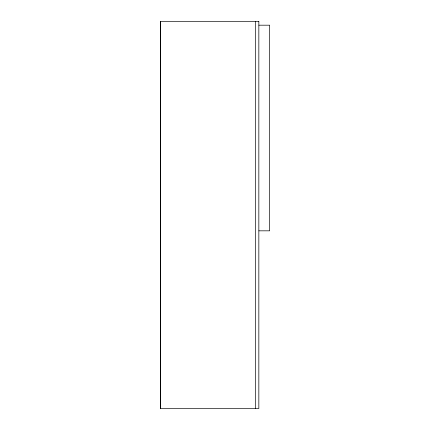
<?xml version="1.0" encoding="UTF-8"?>
<svg xmlns="http://www.w3.org/2000/svg" width="430" height="430" viewBox="0 0 430 430"><rect width="100%" height="100%" fill="white"/><g stroke="black" fill="none" stroke-linecap="round" stroke-linejoin="round"><path stroke-width="0.64" d="M258.951 25.193L269.675 25.193L269.675 230.829L258.951 230.829M255.673 21.5L255.673 408.5M160.433 21.5L160.433 408.5M258.839 21.5L160.325 21.5L160.325 408.5L258.839 408.5L258.839 21.5"/></g></svg>
